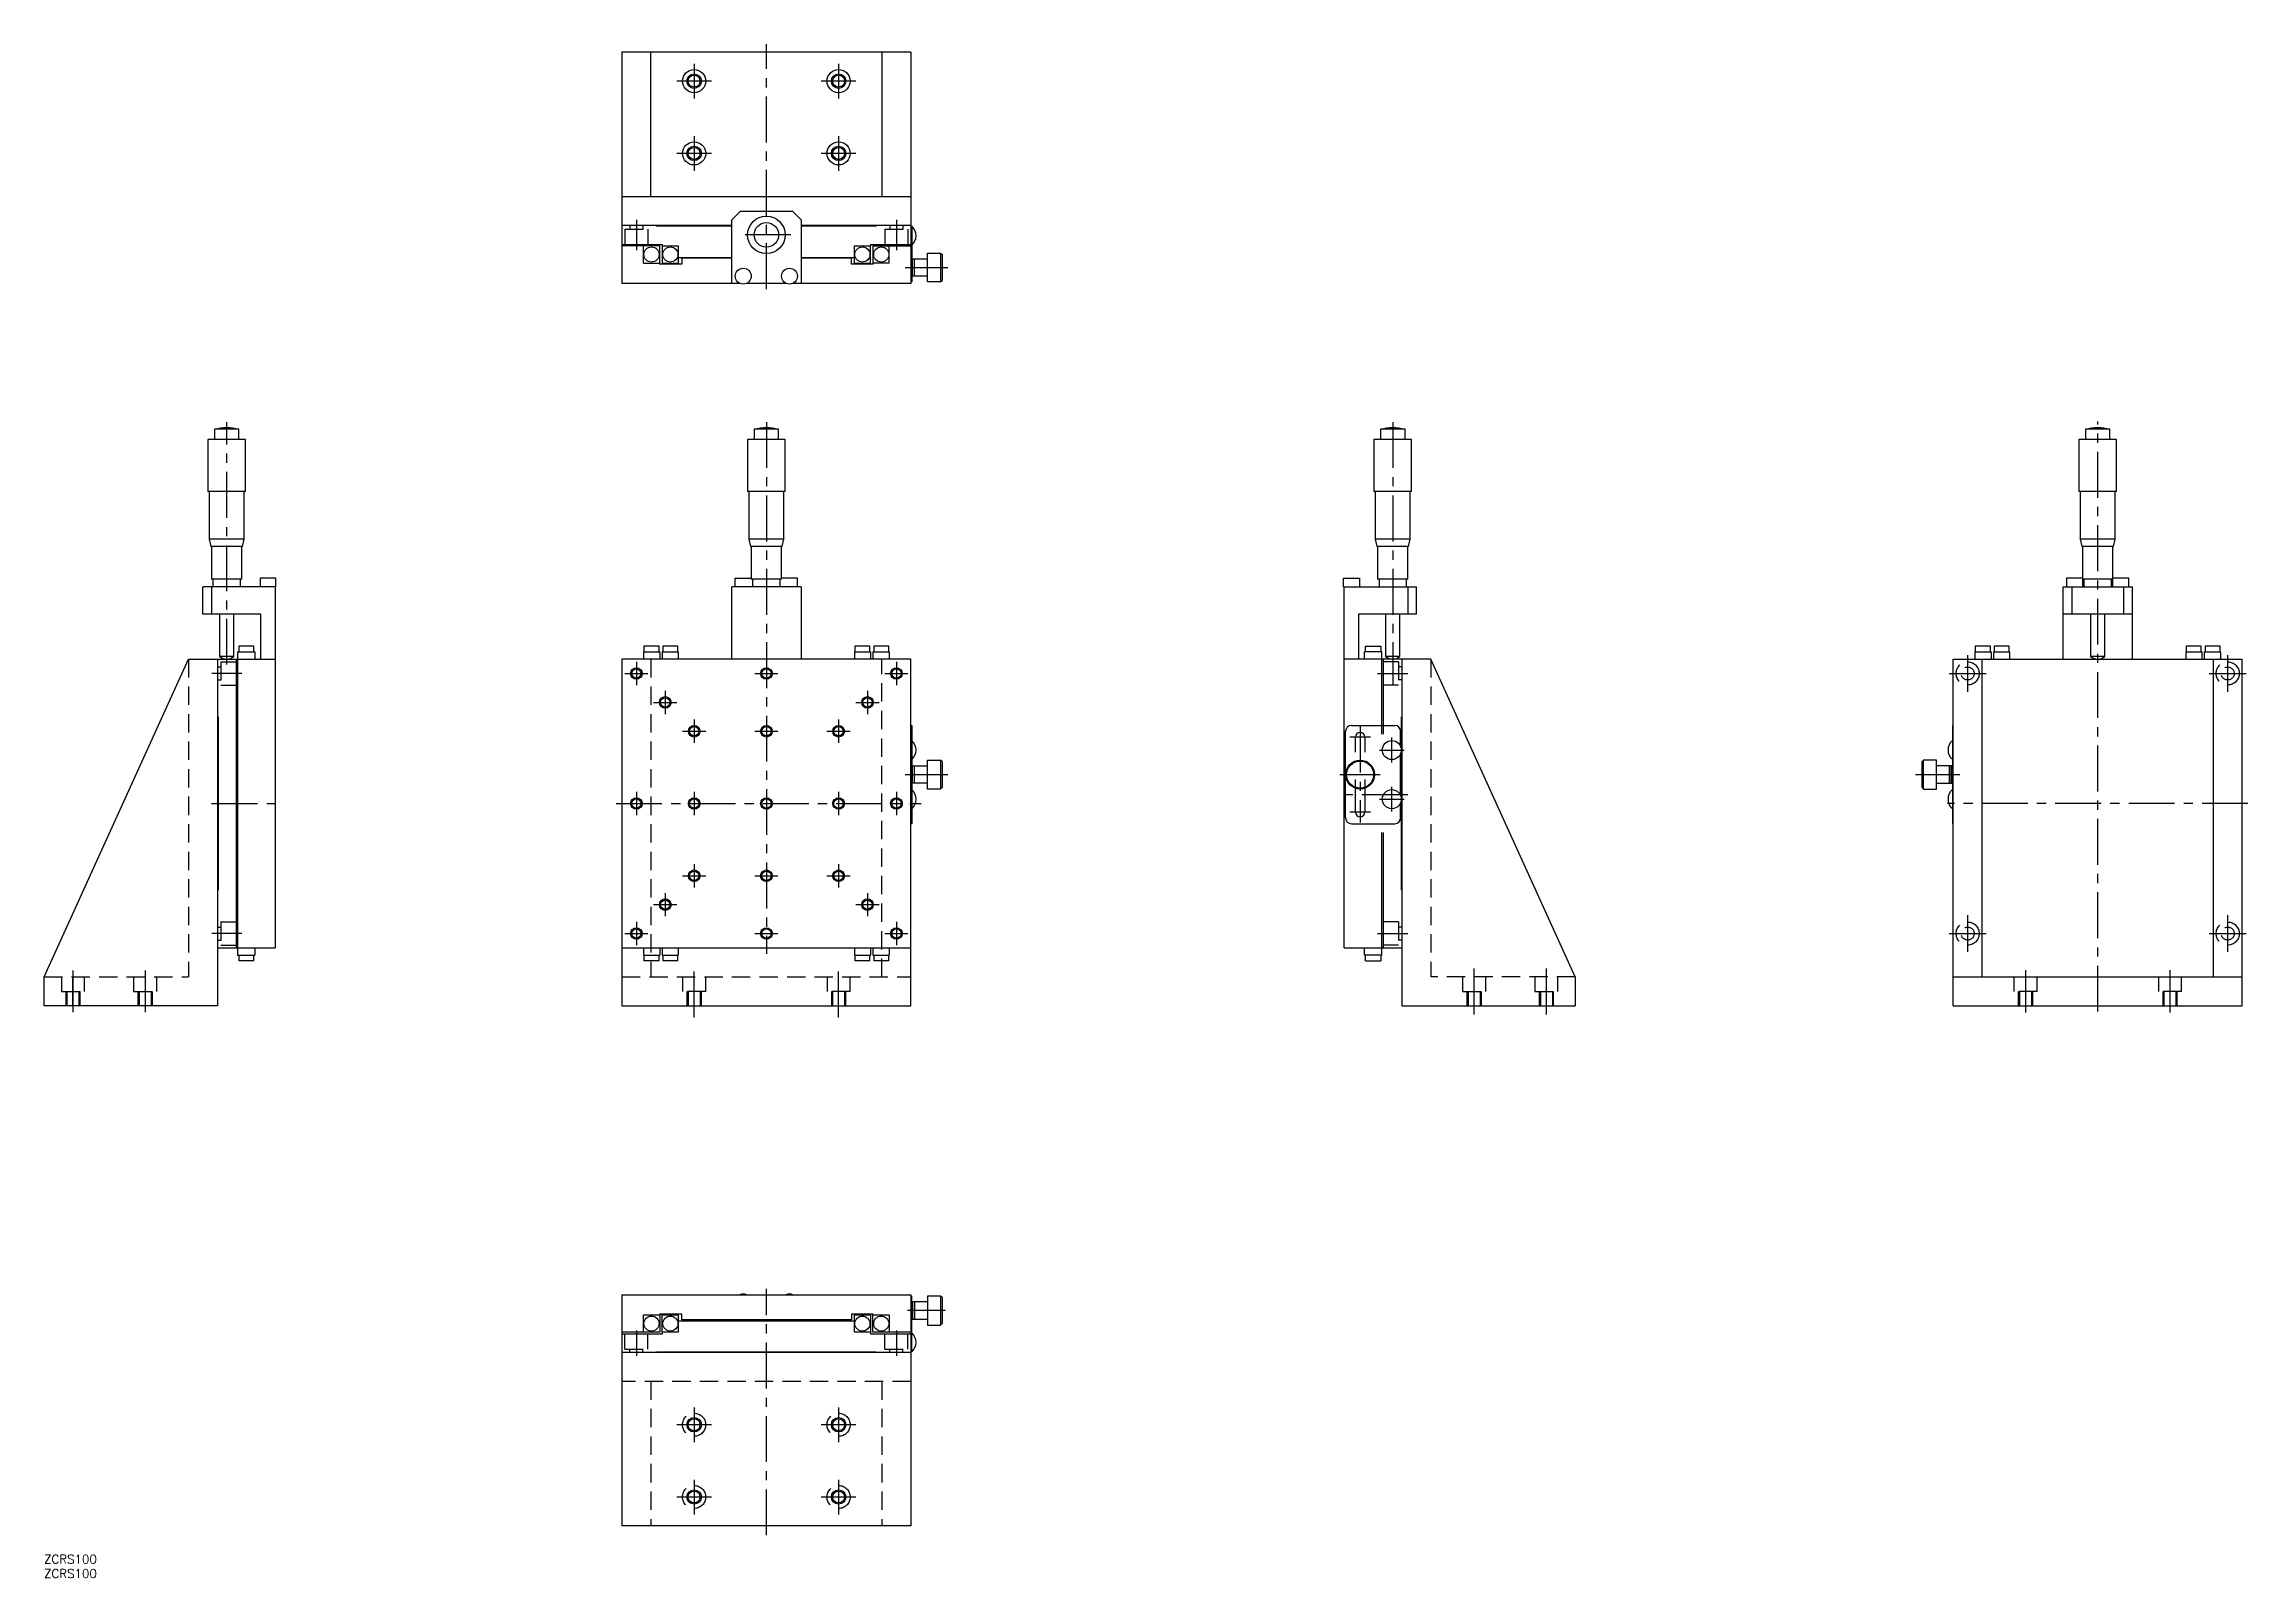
# Model space of a CAD drawing. Extents: x 0 to 763, y -8 to 523.
import ezdxf

# ---------------------------------------------------------------- set-up
doc = ezdxf.new("R2010")
doc.units = 0
doc.header["$LTSCALE"] = 0.5
doc.linetypes.add('CENTER', pattern=[50.8, 31.75, -6.35, 6.35, -6.35])
doc.linetypes.add('DASHED', pattern=[19.05, 12.7, -6.35])
for name, color, linetype in [('MSM_CENTER', 1, 'CENTER'), ('MSM_CONTINUOUS', 7, 'CONTINUOUS'), ('MSM_DASHED', 4, 'DASHED'), ('MSM_NARROW', 5, 'CONTINUOUS'), ('MSM_PART_NUMBER', 7, 'CONTINUOUS')]:
    doc.layers.add(name, color=color, linetype=linetype)
doc.styles.get("Standard").update_dxf_attribs({"font": 'txt.shx', "height": 3, "bigfont": 'bigfont.shx'})

msp = doc.modelspace()

# ---------------------------------------------------------------- linework, layer by layer
at = {"layer": 'MSM_CENTER'}
for p, q in [((250, 438), (250, 522.82)), ((225, 516), (225, 504)), ((275, 516), (275, 504)), ((231, 510), (219, 510)), ((281, 510), (269, 510)), ((225, 491), (225, 479)), ((275, 491), (275, 479)), ((231, 485), (219, 485)), ((281, 485), (269, 485)), ((205, 462), (205, 451.5)), ((295, 462), (295, 451.5)), ((258.5, 456.8), (241.5, 456.8)), ((298, 445.5), (312.8, 445.5)), ((63.2, 308.06), (63.2, 391.94)), ((250, 392), (250, 208)), ((466.8, 392), (466.8, 300.98)), ((710.8, 188), (710.8, 392.24)), ((205, 309.02), (205, 300.98)), ((295, 309.02), (295, 300.98)), ((665.8, 298.63), (665.8, 311.37)), ((755.8, 298.63), (755.8, 311.37)), ((68.44, 305), (58.06, 305)), ((200.97, 305), (209.02, 305)), ((215, 299.02), (215, 290.97)), ((245.97, 305), (254.02, 305)), ((285, 299.02), (285, 290.97)), ((290.97, 305), (299.02, 305)), ((461.5, 305), (472, 305)), ((659.43, 305), (672.17, 305)), ((749.43, 305), (762.17, 305)), ((210.97, 295), (219.02, 295)), ((280.97, 295), (289.02, 295)), ((220.97, 285), (229.02, 285)), ((225, 289.02), (225, 280.97)), ((245.97, 285), (254.02, 285)), ((270.97, 285), (279.02, 285)), ((275, 289.02), (275, 280.97)), ((459.1, 283), (451.9, 283)), ((455.5, 286.6), (455.5, 253.4)), ((466.5, 274.2), (466.5, 282.8)), ((462.2, 278.5), (470.8, 278.5)), ((298, 270), (312.8, 270)), ((448.5, 270), (462.5, 270)), ((647.76, 270), (663.04, 270)), ((58, 260), (82, 260)), ((198, 260), (303.54, 260)), ((205, 264.02), (205, 255.97)), ((225, 264.02), (225, 255.97)), ((275, 264.02), (275, 255.97)), ((295, 264.02), (295, 255.97)), ((472, 263), (448, 263)), ((462.2, 261.5), (470.8, 261.5)), ((466.5, 257.2), (466.5, 265.8)), ((762.8, 260), (658.8, 260)), ((459.1, 257), (451.9, 257)), ((225, 239.03), (225, 230.97)), ((275, 239.03), (275, 230.97)), ((215, 229.02), (215, 220.97)), ((220.97, 235), (229.02, 235)), ((245.97, 235), (254.02, 235)), ((270.97, 235), (279.02, 235)), ((285, 229.02), (285, 220.97)), ((210.97, 225), (219.02, 225)), ((280.97, 225), (289.02, 225)), ((665.8, 208.63), (665.8, 221.37)), ((755.8, 208.63), (755.8, 221.37)), ((68.44, 215), (58.06, 215)), ((200.97, 215), (209.02, 215)), ((205, 219.02), (205, 210.97)), ((245.97, 215), (254.02, 215)), ((290.97, 215), (299.02, 215)), ((295, 219.02), (295, 210.97)), ((461.5, 215), (472, 215)), ((659.43, 215), (672.17, 215)), ((749.43, 215), (762.17, 215)), ((10, 202.19), (10, 187.81)), ((35, 202.19), (35, 187.81)), ((225, 186), (225, 204)), ((275, 186), (275, 204)), ((495, 187), (495, 203)), ((520, 187), (520, 203)), ((685.8, 202.37), (685.8, 187.63)), ((735.8, 202.37), (735.8, 187.63)), ((250, 6.74), (250, 92)), ((311.98, 84.5), (298.82, 84.5)), ((205, 77.68), (205, 68.82)), ((295, 77.68), (295, 68.82)), ((225, 51), (225, 39)), ((275, 51), (275, 39)), ((231, 45), (219, 45)), ((281, 45), (269, 45)), ((225, 26), (225, 14)), ((275, 26), (275, 14)), ((231, 20), (219, 20)), ((281, 20), (269, 20))]:
    msp.add_line(p, q, dxfattribs=at)
at = {"layer": 'MSM_CONTINUOUS'}
for p, q in [((300, 520), (200, 520)), ((200, 520), (200, 440)), ((210, 470), (210, 520)), ((290, 520), (290, 470)), ((300, 520), (300, 440)), ((300, 470), (200, 470)), ((238, 460), (200, 460)), ((212, 459.8), (212, 460)), ((238, 459.8), (212, 459.8)), ((238, 462), (241, 465)), ((238, 440), (238, 462)), ((241, 465), (259, 465)), ((259, 465), (262, 462)), ((262, 462), (262, 440)), ((300, 460), (262, 460)), ((288, 459.8), (262, 459.8)), ((288, 460), (288, 459.8)), ((300, 459.5), (300.3, 459.5)), ((300.3, 459.8), (300.3, 440.5)), ((200, 453.5), (214, 453.5)), ((213.1, 453), (200, 453)), ((207.5, 447), (207.5, 453)), ((213.1, 447), (213.1, 453)), ((213.9, 453), (213.9, 447)), ((213.9, 453), (219.5, 453)), ((214, 453), (214, 453.5)), ((219.5, 453), (219.5, 447)), ((280.5, 453), (286.1, 453)), ((280.5, 447), (280.5, 453)), ((286, 453.5), (286, 453)), ((286, 453.5), (300, 453.5)), ((286.1, 447), (286.1, 453)), ((286.9, 453), (286.9, 447)), ((286.9, 453), (300, 453)), ((292.5, 447.04), (292.5, 453)), ((305.8, 450.5), (310.3, 450.5)), ((305.8, 440.5), (305.8, 450.5)), ((309.3, 450.5), (309.3, 450.5)), ((310.3, 450.5), (310.8, 450)), ((310.3, 450.5), (310.3, 440.5)), ((207.5, 447), (213.1, 447)), ((213, 447), (213, 446.7)), ((220.7, 446.7), (213, 446.7)), ((213.9, 447), (219.5, 447)), ((219.5, 449), (238, 449)), ((220.7, 448.7), (220.7, 446.7)), ((238, 448.7), (220.7, 448.7)), ((262, 449), (280.5, 449)), ((279.5, 448.7), (262, 448.7)), ((279.5, 446.7), (279.5, 448.7)), ((287, 446.7), (279.5, 446.7)), ((280.5, 447), (286.1, 447)), ((292.5, 447), (286.9, 447)), ((287, 446.7), (287, 447)), ((300.3, 448.3), (300.5, 448.5)), ((300.5, 442.5), (300.3, 442.7)), ((300.5, 448.5), (301.1, 448.5)), ((300.5, 448.5), (300.5, 442.5)), ((301.1, 442.5), (300.5, 442.5)), ((301.1, 448.5), (301.3, 448.3)), ((301.1, 448.5), (301.1, 442.5)), ((301.3, 442.7), (301.1, 442.5)), ((301.3, 448.5), (305.8, 448.5)), ((301.3, 442.5), (301.3, 448.5)), ((305.8, 442.5), (301.3, 442.5)), ((310.8, 450), (310.8, 441)), ((240.85, 440), (200, 440)), ((256.85, 440), (243.15, 440)), ((300, 440), (259.15, 440)), ((300.3, 440.5), (300, 440.5)), ((310.3, 440.5), (305.8, 440.5)), ((310.3, 440.5), (310.8, 441)), ((58.95, 389.5), (58.95, 386)), ((67.45, 389.5), (58.95, 389.5)), ((67.45, 386), (67.45, 389.5)), ((245.75, 389.5), (245.75, 386)), ((254.25, 389.5), (245.75, 389.5)), ((254.25, 386), (254.25, 389.5)), ((462.55, 389.5), (462.55, 386)), ((471.05, 389.5), (462.55, 389.5)), ((471.05, 386), (471.05, 389.5)), ((706.55, 389.5), (706.55, 386)), ((715.05, 389.5), (706.55, 389.5)), ((715.05, 386), (715.05, 389.5)), ((56.7, 386), (56.7, 368)), ((69.7, 386), (56.7, 386)), ((69.7, 368), (69.7, 386)), ((243.5, 386), (243.5, 368)), ((256.5, 386), (243.5, 386)), ((256.5, 368), (256.5, 386)), ((460.3, 386), (460.3, 368)), ((473.3, 386), (460.3, 386)), ((473.3, 368), (473.3, 386)), ((704.3, 386), (704.3, 368)), ((717.3, 386), (704.3, 386)), ((717.3, 368), (717.3, 386)), ((69.7, 368), (56.7, 368)), ((57.15, 368), (57.15, 351.5)), ((69.25, 351.5), (69.25, 368)), ((256.5, 368), (243.5, 368)), ((243.95, 368), (243.95, 351.5)), ((256.05, 351.5), (256.05, 368)), ((473.3, 368), (460.3, 368)), ((460.75, 368), (460.75, 351.5)), ((472.85, 351.5), (472.85, 368)), ((717.3, 368), (704.3, 368)), ((704.75, 368), (704.75, 351.5)), ((716.85, 351.5), (716.85, 368)), ((57.15, 351.5), (57.7, 349)), ((69.25, 351.5), (57.15, 351.5)), ((68.7, 349), (69.25, 351.5)), ((243.95, 351.5), (244.5, 349)), ((256.05, 351.5), (243.95, 351.5)), ((255.5, 349), (256.05, 351.5)), ((460.75, 351.5), (461.3, 349)), ((472.85, 351.5), (460.75, 351.5)), ((472.3, 349), (472.85, 351.5)), ((704.75, 351.5), (705.3, 349)), ((716.85, 351.5), (704.75, 351.5)), ((716.3, 349), (716.85, 351.5)), ((68.7, 349), (57.7, 349)), ((57.95, 349), (57.95, 337.6)), ((68.45, 337.6), (68.45, 349)), ((255.5, 349), (244.5, 349)), ((244.75, 349), (244.75, 337.6)), ((255.25, 337.6), (255.25, 349)), ((472.3, 349), (461.3, 349)), ((461.55, 349), (461.55, 337.6)), ((472.05, 337.6), (472.05, 349)), ((716.3, 349), (705.3, 349)), ((705.55, 349), (705.55, 335)), ((716.05, 335), (716.05, 349)), ((68.45, 337.6), (57.95, 337.6)), ((58.45, 337.6), (58.45, 335)), ((67.95, 335), (67.95, 337.6)), ((74.75, 338), (74.75, 335)), ((80.25, 338), (74.75, 338)), ((80.25, 335), (80.25, 338)), ((239.25, 335), (239.25, 338)), ((239.25, 338), (244.75, 338)), ((255.25, 337.6), (244.75, 337.6)), ((245.25, 337.6), (245.25, 335)), ((254.75, 335), (254.75, 337.6)), ((260.75, 338), (255.25, 338)), ((260.75, 335), (260.75, 338)), ((449.75, 335), (449.75, 338)), ((449.75, 338), (455.25, 338)), ((455.25, 338), (455.25, 335)), ((472.05, 337.6), (461.55, 337.6)), ((462.05, 337.6), (462.05, 335)), ((471.55, 335), (471.55, 337.6)), ((700.05, 338), (700.05, 335)), ((705.55, 338), (700.05, 338)), ((716.05, 337.6), (705.55, 337.6)), ((706.05, 337.6), (706.05, 335)), ((715.55, 335), (715.55, 337.6)), ((721.55, 338), (716.05, 338)), ((721.55, 335), (721.55, 338)), ((55, 325.5), (55, 335)), ((80.25, 335), (55, 335)), ((58, 335), (58, 325.5)), ((80, 335), (80, 210)), ((238, 310), (238, 335)), ((262, 335), (238, 335)), ((262, 335), (262, 310)), ((449.75, 335), (475, 335)), ((450, 210), (450, 335)), ((472, 335), (472, 325.5)), ((475, 325.5), (475, 335)), ((698.8, 335), (722.8, 335)), ((698.8, 310), (698.8, 335)), ((701.8, 335), (701.8, 325.5)), ((719.8, 325.5), (719.8, 335)), ((722.8, 310), (722.8, 335)), ((75, 325.5), (55, 325.5)), ((60.7, 325.5), (60.7, 310.9)), ((65.7, 310.9), (65.7, 325.5)), ((75, 310), (75, 325.5)), ((455, 325.5), (455, 310)), ((475, 325.5), (455, 325.5)), ((464.3, 325.5), (464.3, 310.9)), ((469.3, 310.9), (469.3, 325.5)), ((722.8, 325.5), (698.8, 325.5)), ((708.3, 325.5), (708.3, 310.9)), ((713.3, 310.9), (713.3, 325.5)), ((67.38, 314.5), (67.38, 312.5)), ((72.62, 314.5), (67.38, 314.5)), ((72.62, 312.5), (72.62, 314.5)), ((207.6, 314.5), (207.6, 312.5)), ((212.85, 314.5), (207.6, 314.5)), ((212.85, 312.5), (212.85, 314.5)), ((214.14, 314.5), (214.14, 312.5)), ((219.39, 314.5), (214.14, 314.5)), ((219.39, 312.5), (219.39, 314.5)), ((280.6, 314.5), (280.6, 312.5)), ((285.85, 314.5), (280.6, 314.5)), ((285.85, 312.5), (285.85, 314.5)), ((287.14, 314.5), (287.14, 312.5)), ((292.39, 314.5), (287.14, 314.5)), ((292.39, 312.5), (292.39, 314.5)), ((457.38, 312.5), (457.38, 314.5)), ((457.38, 314.5), (462.63, 314.5)), ((462.63, 314.5), (462.63, 312.5)), ((668.41, 314.5), (668.41, 312.5)), ((673.66, 314.5), (668.41, 314.5)), ((673.66, 312.5), (673.66, 314.5)), ((674.95, 314.5), (674.95, 312.5)), ((680.19, 314.5), (674.95, 314.5)), ((680.19, 312.5), (680.19, 314.5)), ((741.41, 314.5), (741.41, 312.5)), ((746.66, 314.5), (741.41, 314.5)), ((746.66, 312.5), (746.66, 314.5)), ((747.95, 314.5), (747.95, 312.5)), ((753.2, 314.5), (747.95, 314.5)), ((753.2, 312.5), (753.2, 314.5)), ((0, 200), (50, 310)), ((50, 310), (80, 310)), ((60, 310), (60, 190)), ((65.7, 310.9), (60.7, 310.9)), ((66.5, 310), (66.5, 210)), ((67, 312.5), (67, 207.5)), ((67, 312.5), (73, 312.5)), ((73, 312.5), (73, 310)), ((300, 310), (200, 310)), ((200, 310), (200, 190)), ((207.5, 312.5), (213.1, 312.5)), ((207.5, 312.5), (207.5, 310)), ((213.1, 312.5), (213.1, 310)), ((213.9, 312.5), (219.5, 312.5)), ((213.9, 312.5), (213.9, 310)), ((219.5, 312.5), (219.5, 310)), ((280.5, 312.5), (286.1, 312.5)), ((280.5, 312.5), (280.5, 310)), ((286.1, 312.5), (286.1, 310)), ((286.9, 312.5), (286.9, 310)), ((286.9, 312.5), (292.5, 312.5)), ((292.5, 312.5), (292.5, 310)), ((300, 190), (300, 310)), ((480, 310), (450, 310)), ((463, 312.5), (457, 312.5)), ((457, 310), (457, 312.5)), ((463, 284), (463, 312.5)), ((463.5, 310), (463.5, 284)), ((469.3, 310.9), (464.3, 310.9)), ((470, 310), (470, 190)), ((530, 200), (480, 310)), ((660.8, 310), (760.8, 310)), ((660.8, 190), (660.8, 310)), ((668.3, 312.5), (673.9, 312.5)), ((668.3, 312.5), (668.3, 310)), ((670.8, 200), (670.8, 310)), ((673.9, 312.5), (673.9, 310)), ((674.7, 312.5), (674.7, 310)), ((674.7, 312.5), (680.3, 312.5)), ((680.3, 312.5), (680.3, 310)), ((713.3, 310.9), (708.3, 310.9)), ((741.3, 312.5), (746.9, 312.5)), ((741.3, 312.5), (741.3, 310)), ((746.9, 312.5), (746.9, 310)), ((747.7, 312.5), (753.3, 312.5)), ((747.7, 312.5), (747.7, 310)), ((750.8, 310), (750.8, 200)), ((753.3, 312.5), (753.3, 310)), ((760.8, 190), (760.8, 310)), ((60, 290), (60.2, 290)), ((60.2, 290), (60.2, 230)), ((469.8, 290), (470, 290)), ((469.8, 230), (469.8, 290)), ((300, 287), (300.3, 287)), ((300.3, 287), (300.3, 253)), ((450.5, 255), (450.5, 285)), ((452.5, 287), (467.5, 287)), ((453.9, 277.74), (453.9, 283)), ((457.1, 283), (457.1, 277.74)), ((469.5, 279.87), (469.5, 285)), ((660.8, 287), (660.5, 287)), ((660.5, 287), (660.5, 253)), ((305.8, 275), (310.3, 275)), ((305.8, 265), (305.8, 275)), ((310.8, 274.5), (310.3, 275)), ((310.3, 275), (310.3, 265)), ((469.5, 262.87), (469.5, 277.13)), ((650.5, 275), (650, 274.5)), ((655, 275), (650.5, 275)), ((650.5, 265), (650.5, 275)), ((655, 265), (655, 275)), ((300.3, 272.8), (300.5, 273)), ((300.5, 267), (300.3, 267.2)), ((300.5, 273), (301.1, 273)), ((300.5, 273), (300.5, 267)), ((301.1, 267), (300.5, 267)), ((301.1, 273), (301.3, 272.8)), ((301.1, 273), (301.1, 267)), ((301.3, 267.2), (301.1, 267)), ((301.3, 273), (305.8, 273)), ((301.3, 267), (301.3, 273)), ((305.8, 267), (301.3, 267)), ((310.8, 274.5), (310.8, 265.5)), ((453.9, 257), (453.9, 268.26)), ((457.1, 268.26), (457.1, 257)), ((650, 265.5), (650, 274.5)), ((659.5, 273), (655, 273)), ((655, 267), (659.5, 267)), ((659.7, 273), (659.5, 272.8)), ((659.5, 267), (659.5, 273)), ((659.5, 267.2), (659.7, 267)), ((660.3, 273), (659.7, 273)), ((659.7, 267), (659.7, 273)), ((659.7, 267), (660.3, 267)), ((660.5, 272.8), (660.3, 273)), ((660.3, 267), (660.3, 273)), ((660.3, 267), (660.5, 267.2)), ((310.3, 265), (305.8, 265)), ((310.8, 265.5), (310.3, 265)), ((469.5, 255), (469.5, 260.13)), ((650, 265.5), (650.5, 265)), ((650.5, 265), (655, 265)), ((300.3, 253), (300, 253)), ((452.5, 253), (467.5, 253)), ((660.8, 253), (660.5, 253)), ((463, 207.5), (463, 250)), ((463.5, 250), (463.5, 210)), ((60.2, 230), (60, 230)), ((470, 230), (469.8, 230)), ((60, 210), (80, 210)), ((67, 207.5), (73, 207.5)), ((67.38, 207.5), (67.38, 205.5)), ((72.62, 205.5), (72.62, 207.5)), ((73, 210), (73, 207.5)), ((200, 210), (300, 210)), ((207.5, 210), (207.5, 207.5)), ((207.5, 207.5), (213.1, 207.5)), ((207.6, 207.5), (207.6, 205.5)), ((212.85, 205.5), (212.85, 207.5)), ((213.1, 210), (213.1, 207.5)), ((213.9, 210), (213.9, 207.5)), ((213.9, 207.5), (219.5, 207.5)), ((214.14, 207.5), (214.14, 205.5)), ((219.39, 205.5), (219.39, 207.5)), ((219.5, 210), (219.5, 207.5)), ((280.5, 210), (280.5, 207.5)), ((280.5, 207.5), (286.1, 207.5)), ((280.6, 207.5), (280.6, 205.5)), ((285.85, 205.5), (285.85, 207.5)), ((286.1, 210), (286.1, 207.5)), ((286.9, 210), (286.9, 207.5)), ((286.9, 207.5), (292.5, 207.5)), ((287.14, 207.5), (287.14, 205.5)), ((292.39, 205.5), (292.39, 207.5)), ((292.5, 210), (292.5, 207.5)), ((450, 210), (470, 210)), ((457, 207.5), (457, 210)), ((463, 207.5), (457, 207.5)), ((457.38, 205.5), (457.38, 207.5)), ((462.63, 207.5), (462.63, 205.5)), ((0, 190), (0, 200)), ((10, 190), (10, 200)), ((72.62, 205.5), (67.38, 205.5)), ((212.85, 205.5), (207.6, 205.5)), ((219.39, 205.5), (214.14, 205.5)), ((285.85, 205.5), (280.6, 205.5)), ((292.39, 205.5), (287.14, 205.5)), ((457.38, 205.5), (462.63, 205.5)), ((530, 200), (530, 190)), ((660.8, 200), (760.8, 200)), ((60, 190), (0, 190)), ((200, 190), (300, 190)), ((470, 190), (530, 190)), ((660.8, 190), (760.8, 190)), ((200, 90), (300, 90)), ((200, 90), (200, 10)), ((300, 90), (300, 10)), ((300, 89.5), (300.3, 89.5)), ((300.3, 70.2), (300.3, 89.5)), ((300.5, 87.5), (300.3, 87.3)), ((301.1, 87.5), (300.5, 87.5)), ((300.5, 87.5), (300.5, 81.5)), ((301.3, 87.3), (301.1, 87.5)), ((301.1, 87.5), (301.1, 81.5)), ((305.8, 87.5), (301.3, 87.5)), ((301.3, 87.5), (301.3, 81.5)), ((310.3, 89.5), (305.8, 89.5)), ((305.8, 89.5), (305.8, 79.5)), ((310.8, 89), (310.3, 89.5)), ((310.3, 89.5), (310.3, 79.5)), ((310.8, 89), (310.8, 80)), ((213.1, 77), (200, 77)), ((200, 76.5), (214, 76.5)), ((207.5, 83), (213.1, 83)), ((207.5, 77), (207.5, 83)), ((213, 83.3), (213, 83)), ((220.7, 83.3), (213, 83.3)), ((213.1, 83), (213.1, 77)), ((213.9, 83), (219.5, 83)), ((213.9, 77), (213.9, 83)), ((219.5, 77), (213.9, 77)), ((214, 76.5), (214, 77)), ((219.5, 83), (219.5, 77)), ((219.5, 81), (280.5, 81)), ((220.7, 81.3), (220.7, 83.3)), ((279.5, 81.3), (220.7, 81.3)), ((279.5, 83.3), (279.5, 81.3)), ((287, 83.3), (279.5, 83.3)), ((280.5, 83), (286.1, 83)), ((280.5, 77), (280.5, 83)), ((286.1, 77), (280.5, 77)), ((286, 77), (286, 76.5)), ((286, 76.5), (300, 76.5)), ((286.1, 83), (286.1, 77)), ((286.9, 77), (286.9, 83)), ((286.9, 83), (292.5, 83)), ((300, 77), (286.9, 77)), ((287, 83), (287, 83.3)), ((292.5, 83), (292.5, 77)), ((300.3, 81.7), (300.5, 81.5)), ((300.5, 81.5), (301.1, 81.5)), ((301.1, 81.5), (301.3, 81.7)), ((301.3, 81.5), (305.8, 81.5)), ((305.8, 79.5), (310.3, 79.5)), ((310.3, 79.5), (310.8, 80)), ((300, 70), (200, 70)), ((212, 70.2), (288, 70.2)), ((212, 70), (212, 70.2)), ((288, 70.2), (288, 70)), ((300, 70.5), (300.3, 70.5)), ((300, 10), (200, 10))]:
    msp.add_line(p, q, dxfattribs=at)
for centre, radius in [((225, 510), 4), ((225, 510), 2.07), ((275, 510), 4), ((275, 510), 2.07), ((225, 485), 4), ((275, 485), 4), ((225, 485), 2.07), ((275, 485), 2.07), ((250, 456.8), 6.5), ((250, 456.8), 4.25), ((210.23, 450), 2.62), ((216.77, 450), 2.62), ((283.23, 450), 2.62), ((289.77, 450), 2.62), ((242, 442.5), 2.75), ((258, 442.5), 2.75), ((205, 305), 1.62), ((250, 305), 1.62), ((295, 305), 1.62), ((215, 295), 1.62), ((285, 295), 1.62), ((225, 285), 1.62), ((250, 285), 1.62), ((275, 285), 1.62), ((455.5, 270), 5), ((455.5, 270), 4.7), ((466.5, 278.5), 3.3), ((205, 260), 1.62), ((225, 260), 1.62), ((250, 260), 1.62), ((275, 260), 1.62), ((295, 260), 1.62), ((466.5, 261.5), 3.3), ((225, 235), 1.62), ((250, 235), 1.62), ((275, 235), 1.62), ((215, 225), 1.62), ((285, 225), 1.62), ((205, 215), 1.62), ((250, 215), 1.62), ((295, 215), 1.62), ((210.23, 80), 2.62), ((216.77, 80), 2.62), ((283.23, 80), 2.62), ((289.77, 80), 2.62), ((225, 45), 2.07), ((275, 45), 2.07), ((225, 20), 2.07), ((275, 20), 2.07)]:
    msp.add_circle(centre, radius, dxfattribs=at)
for centre, radius, start, end in [((297.43, 456.5), 4.37, 311.03483, 48.96517), ((63.2, 371.69), 18.31, 76.58033, 103.41967), ((250, 371.69), 18.31, 76.58033, 103.41967), ((466.8, 371.69), 18.31, 76.58033, 103.41967), ((710.8, 371.69), 18.31, 76.58033, 103.41967), ((63.2, 313.92), 3.92, 230.40225, 309.59775), ((466.8, 313.92), 3.92, 230.40225, 309.59775), ((710.8, 313.92), 3.92, 230.40225, 309.59775), ((452.5, 285), 2, 90, 180), ((455.5, 283), 1.6, 0, 180), ((467.5, 285), 2, 0, 90), ((297.43, 278.5), 4.37, 311.03482, 48.96517), ((663.38, 278.5), 4.38, 131.11209, 228.88791), ((297.43, 261.5), 4.37, 311.03483, 48.96517), ((663.38, 261.5), 4.38, 131.11209, 228.88791), ((452.5, 255), 2, 180, 270), ((455.5, 257), 1.6, 180, 0), ((467.5, 255), 2, 270, 0), ((242, 87.5), 2.75, 65.38002, 114.61998), ((258, 87.5), 2.75, 65.38002, 114.61998), ((297.42, 73.5), 4.38, 311.11209, 48.88791)]:
    msp.add_arc(centre, radius, start, end, dxfattribs=at)
at = {"layer": 'MSM_DASHED'}
for p, q in [((201, 458.8), (201, 453.5)), ((201, 458.8), (209, 458.8)), ((202.75, 460), (202.75, 458.8)), ((207.25, 460), (207.25, 458.8)), ((209, 458.8), (209, 453.5)), ((291, 458.8), (291, 453.5)), ((291, 458.8), (299, 458.8)), ((292.75, 460), (292.75, 458.8)), ((297.25, 460), (297.25, 458.8)), ((299, 458.8), (299, 453.5)), ((50, 310), (50, 200)), ((60, 307.25), (61.2, 307.25)), ((61.2, 309), (66.5, 309)), ((61.2, 309), (61.2, 301)), ((210, 310), (210, 200)), ((290, 200), (290, 310)), ((468.8, 309), (463.5, 309)), ((468.8, 309), (468.8, 301)), ((470, 307.25), (468.8, 307.25)), ((480, 310), (480, 200)), ((60, 302.75), (61.2, 302.75)), ((61.2, 301), (66.5, 301)), ((468.8, 301), (463.5, 301)), ((470, 302.75), (468.8, 302.75)), ((60, 217.25), (61.2, 217.25)), ((61.2, 219), (66.5, 219)), ((61.2, 219), (61.2, 211)), ((468.8, 219), (463.5, 219)), ((468.8, 219), (468.8, 211)), ((470, 217.25), (468.8, 217.25)), ((60, 212.75), (61.2, 212.75)), ((61.2, 211), (66.5, 211)), ((468.8, 211), (463.5, 211)), ((470, 212.75), (468.8, 212.75)), ((0, 200), (50, 200)), ((6, 200), (6, 195)), ((14, 195), (14, 200)), ((31, 200), (31, 195)), ((39, 195), (39, 200)), ((200, 200), (300, 200)), ((221, 200), (221, 195)), ((229, 195), (229, 200)), ((271, 200), (271, 195)), ((279, 195), (279, 200)), ((530, 200), (480, 200)), ((491, 200), (491, 195)), ((499, 195), (499, 200)), ((516, 200), (516, 195)), ((524, 195), (524, 200)), ((681.8, 200), (681.8, 195)), ((689.8, 195), (689.8, 200)), ((731.8, 200), (731.8, 195)), ((739.8, 195), (739.8, 200)), ((6, 195), (14, 195)), ((7.5, 195), (7.5, 190)), ((7.93, 195), (7.93, 190)), ((12.07, 195), (12.07, 190)), ((12.5, 190), (12.5, 195)), ((31, 195), (39, 195)), ((32.5, 195), (32.5, 190)), ((32.93, 195), (32.93, 190)), ((37.07, 195), (37.07, 190)), ((37.5, 190), (37.5, 195)), ((229, 195), (221, 195)), ((222.5, 195), (222.5, 190)), ((222.93, 195), (222.93, 190)), ((227.07, 195), (227.07, 190)), ((227.5, 190), (227.5, 195)), ((279, 195), (271, 195)), ((272.5, 195), (272.5, 190)), ((272.93, 195), (272.93, 190)), ((277.07, 195), (277.07, 190)), ((277.5, 190), (277.5, 195)), ((491, 195), (499, 195)), ((492.5, 195), (492.5, 190)), ((492.93, 195), (492.93, 190)), ((497.07, 195), (497.07, 190)), ((497.5, 190), (497.5, 195)), ((516, 195), (524, 195)), ((517.5, 195), (517.5, 190)), ((517.93, 195), (517.93, 190)), ((522.07, 195), (522.07, 190)), ((522.5, 190), (522.5, 195)), ((689.8, 195), (681.8, 195)), ((683.3, 195), (683.3, 190)), ((683.73, 195), (683.73, 190)), ((687.87, 195), (687.87, 190)), ((688.3, 190), (688.3, 195)), ((739.8, 195), (731.8, 195)), ((733.3, 195), (733.3, 190)), ((733.73, 195), (733.73, 190)), ((737.87, 195), (737.87, 190)), ((738.3, 190), (738.3, 195)), ((201, 71.2), (201, 76.5)), ((209, 71.2), (209, 76.5)), ((291, 71.2), (291, 76.5)), ((299, 71.2), (299, 76.5)), ((201, 71.2), (209, 71.2)), ((202.75, 70), (202.75, 71.2)), ((207.25, 70), (207.25, 71.2)), ((291, 71.2), (299, 71.2)), ((292.75, 70), (292.75, 71.2)), ((297.25, 70), (297.25, 71.2)), ((300, 60), (200, 60)), ((210, 60), (210, 10)), ((290, 60), (290, 10))]:
    msp.add_line(p, q, dxfattribs=at)
for centre, radius in [((665.8, 305), 4), ((665.8, 305), 2.25), ((755.8, 305), 4), ((755.8, 305), 2.25), ((665.8, 215), 4), ((665.8, 215), 2.25), ((755.8, 215), 4), ((755.8, 215), 2.25), ((225, 45), 4), ((275, 45), 4), ((225, 20), 4), ((275, 20), 4)]:
    msp.add_circle(centre, radius, dxfattribs=at)
at = {"layer": 'MSM_NARROW'}
for centre, radius in [((225, 510), 2.5), ((275, 510), 2.5), ((225, 485), 2.5), ((275, 485), 2.5), ((205, 305), 2), ((250, 305), 2), ((295, 305), 2), ((215, 295), 2), ((285, 295), 2), ((225, 285), 2), ((250, 285), 2), ((275, 285), 2), ((205, 260), 2), ((225, 260), 2), ((250, 260), 2), ((275, 260), 2), ((295, 260), 2), ((225, 235), 2), ((250, 235), 2), ((275, 235), 2), ((215, 225), 2), ((285, 225), 2), ((205, 215), 2), ((250, 215), 2), ((295, 215), 2), ((225, 45), 2.5), ((275, 45), 2.5), ((225, 20), 2.5), ((275, 20), 2.5)]:
    msp.add_circle(centre, radius, dxfattribs=at)

# ---------------------------------------------------------------- texts
at = {"layer": 'MSM_PART_NUMBER'}
for p in [(0, -3), (0, -8)]:
    msp.add_text('ZCRS100', height=3, dxfattribs=at).set_placement(p)

doc.saveas('drawing.dxf')
